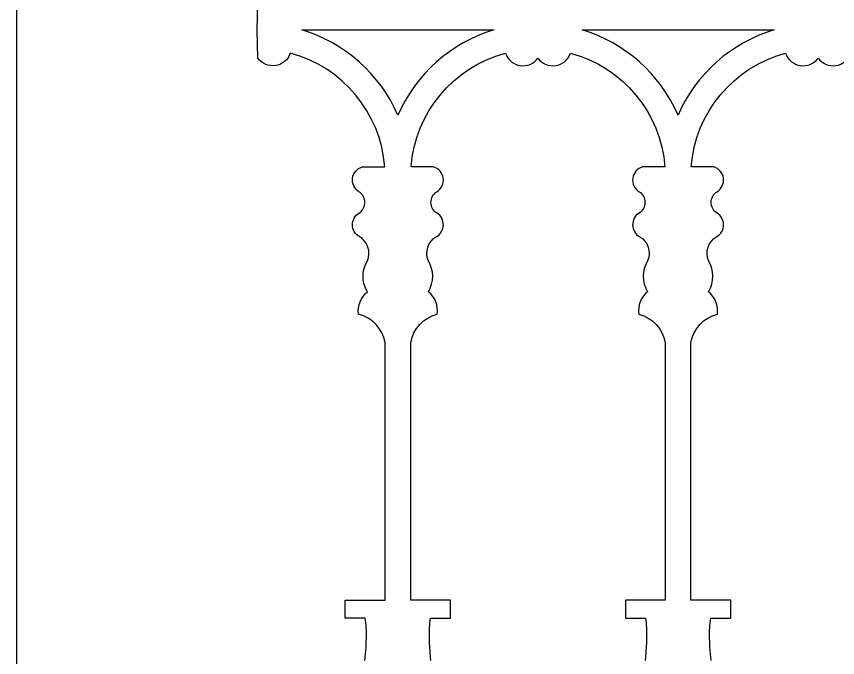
# Model space of a CAD drawing. Extents: x 452 to 1697, y 1442 to 2340.
# Drawn here: x 452.2 to 792.3, y 1707.4 to 1973.1 of the extents above; entities that cross this region are included whole.
import ezdxf

# ---------------------------------------------------------------- set-up
doc = ezdxf.new("R2010")
doc.units = 0
doc.layers.add('LAYER_05', color=1, linetype='CONTINUOUS')

msp = doc.modelspace()

# ---------------------------------------------------------------- linework, layer by layer
at = {"layer": 'LAYER_05'}
msp.add_lwpolyline([(452.15, 1441.77), (1696.7, 1441.77), (1696.7, 2340.24), (452.15, 2340.24)], close=True, dxfattribs=at)
for points in [[(596.51, 1706.29), (596.64, 1707.59), (596.98, 1711.71), (597.09, 1713.75), (597.14, 1715.77), (597.14, 1717.79), (597.11, 1718.79), (597.06, 1719.8), (596.99, 1720.8), (596.9, 1721.8), (596.78, 1722.8), (596.64, 1723.8), (588.36, 1723.8), (588.36, 1731.19), (604.87, 1731.19), (604.87, 1837.98, 0.297279), (593.88, 1849.74, -0.2631), (597.57, 1859.03, -0.285722), (597.57, 1871.83, 0.376799), (594.17, 1881.93, -0.56597), (594.02, 1891.64, 0.555711), (594.02, 1900.49, -0.645549), (595.38, 1910.73), (604.73, 1910.73, 0.320119), (565.62, 1957.84, -0.601476), (552.15, 1955.77, -0.316447), (736.16, 2240.24, 0.147777)], [(623.85, 1706.29), (623.72, 1707.59), (623.39, 1711.71), (623.28, 1713.75), (623.23, 1715.77), (623.23, 1717.79), (623.26, 1718.79), (623.31, 1719.8), (623.38, 1720.8), (623.47, 1721.8), (623.58, 1722.8), (623.72, 1723.8), (632.01, 1723.8), (632.01, 1731.19), (615.5, 1731.19), (615.5, 1837.98, -0.297279), (626.49, 1849.74, 0.2631), (622.79, 1859.03, 0.285722), (622.79, 1871.83, -0.376799), (626.2, 1881.93, 0.56597), (626.35, 1891.64, -0.555711), (626.35, 1900.49, 0.645549), (624.99, 1910.73), (615.64, 1910.73, -0.320119), (654.75, 1957.84, 0.601476), (668.21, 1955.77, 0.601476), (681.68, 1957.84, -0.320119), (720.79, 1910.73), (711.44, 1910.73, 0.645549), (710.08, 1900.49, -0.555711), (710.08, 1891.64, 0.56597), (710.23, 1881.93, -0.376799), (713.63, 1871.83, 0.285722), (713.63, 1859.03, 0.2631), (709.94, 1849.74, -0.297279), (720.93, 1837.98), (720.93, 1731.19), (704.42, 1731.19), (704.42, 1723.8), (712.7, 1723.8), (712.84, 1722.8), (712.96, 1721.8), (713.05, 1720.8), (713.12, 1719.8), (713.17, 1718.79), (713.2, 1717.79), (713.2, 1715.77), (713.15, 1713.75), (713.04, 1711.71), (712.7, 1707.59), (712.58, 1706.29)], [(739.91, 1706.29), (739.78, 1707.59), (739.45, 1711.71), (739.34, 1713.75), (739.29, 1715.77), (739.29, 1717.79), (739.32, 1718.79), (739.37, 1719.8), (739.44, 1720.8), (739.53, 1721.8), (739.64, 1722.8), (739.78, 1723.8), (748.07, 1723.8), (748.07, 1731.19), (731.56, 1731.19), (731.56, 1837.98, -0.297279), (742.55, 1849.74, 0.2631), (738.85, 1859.03, 0.285722), (738.85, 1871.83, -0.376799), (742.26, 1881.93, 0.56597), (742.41, 1891.64, -0.555711), (742.41, 1900.49, 0.645549), (741.05, 1910.73), (731.7, 1910.73, -0.320119), (770.81, 1957.84, 0.601476), (784.27, 1955.77, 0.601476), (797.74, 1957.84, -0.320119)]]:
    msp.add_lwpolyline(points, format="xyb", dxfattribs=at)
for points in [[(570.44, 1967.52), (649.93, 1967.52, 0.219766), (610.18, 1932.27, 0.219766)], [(686.5, 1967.52), (765.99, 1967.52, 0.219766), (726.24, 1932.27, 0.219766)]]:
    msp.add_lwpolyline(points, format="xyb", close=True, dxfattribs=at)

doc.saveas('drawing.dxf')
